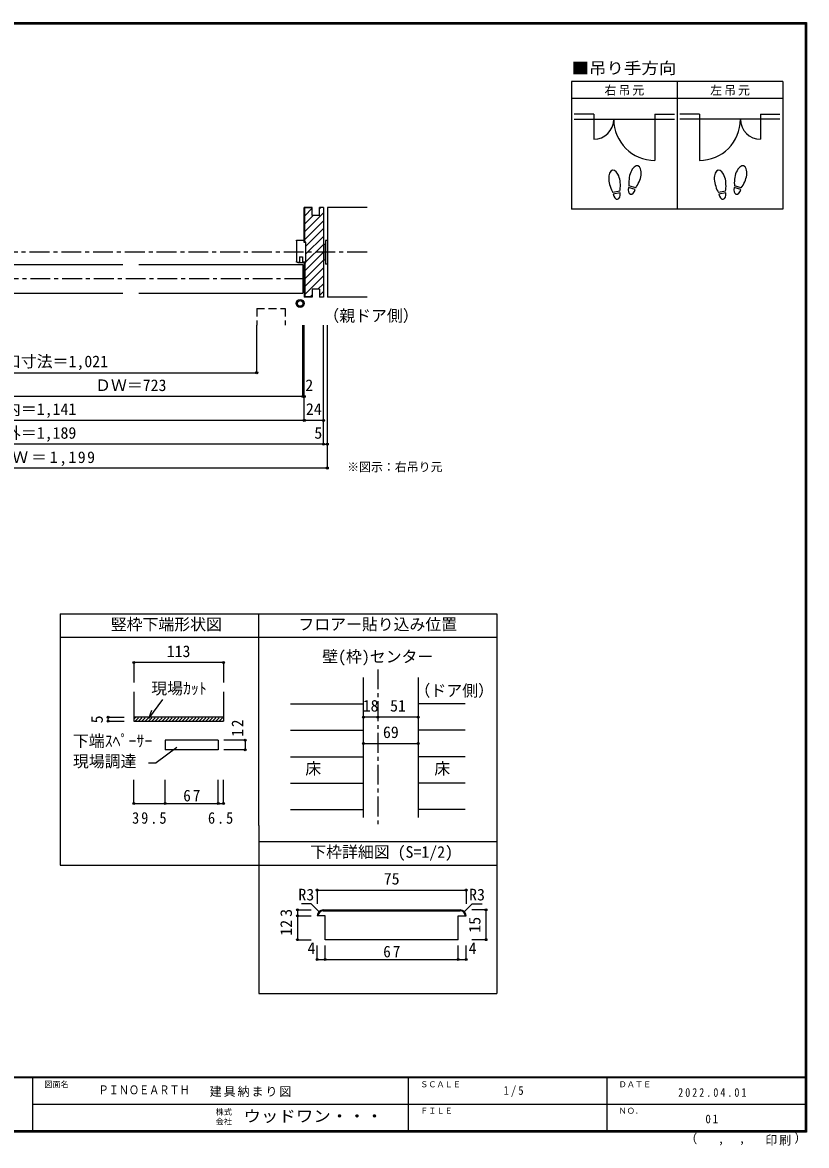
# Model space of a CAD drawing. Units: millimetres at full size, sheet at 1:5, with parts at other scales. Extents: x -973 to 977, y -718 to 696.
# Drawn here: x -11 to 977, y -718 to 696 of the extents above; entities that cross this region are included whole.
import ezdxf
from ezdxf.enums import TextEntityAlignment as Align

# ---------------------------------------------------------------- set-up
doc = ezdxf.new("R2010")
doc.units = ezdxf.units.MM
doc.header["$LTSCALE"] = 5
doc.header["$PDMODE"] = 32
doc.header["$PDSIZE"] = 2.5
for name, pattern in [('CHAIN1', [8, 5, -1, 1, -1]), ('DASHED1', [1.8, 1.2, -0.6]), ('DASHED2', [3, 2, -1])]:
    doc.linetypes.add(name, pattern=pattern)
for name, color, linetype in [('0-0_補助線', 7, 'Continuous'), ('0-1_通り芯', 4, 'CHAIN1'), ('0-3_仕上げ', 7, 'Continuous'), ('0-4_枠', 3, 'Continuous'), ('0-6_扉', 6, 'Continuous'), ('0-8_戸当', 3, 'Continuous'), ('0-A_文字', 3, 'Continuous'), ('0-B_寸法', 7, 'Continuous'), ('0-C_ハッチ', 4, 'DASHED1'), ('1-4_枠', 3, 'Continuous'), ('1-B_寸法', 7, 'Continuous'), ('F-0_補助線', 7, 'Continuous'), ('F-1_枠', 6, 'Continuous'), ('F-A_文字', 7, 'Continuous')]:
    doc.layers.add(name, color=color, linetype=linetype)
doc.styles.add('ＭＳ ゴシック', font='')
doc.styles.get('ＭＳ ゴシック').set_extended_font_data('MS Gothic')

# ---------------------------------------------------------------- blocks, each defined once
blk = doc.blocks.new('02')
at = {"layer": '0-0_補助線'}
for p, q in [((-4.998, -10.239), (-4.998, 14.761)), ((5.802, 17.761), (-3.198, 17.761)), ((6.802, 16.761), (6.802, -9.239)), ((-4.998, -10.239), (-0.698, -10.239)), ((2.702, -3.239), (2.702, -10.239)), ((5.802, -10.239), (2.702, -10.239)), ((5.002, -10.239), (4.402, -10.839))]:
    blk.add_line(p, q, dxfattribs=at)
for points in [[(-4.998, 14.761), (-3.198, 14.761), (-3.198, 17.761)], [(-3.469, -10.239), (-2.869, -10.839), (4.402, -10.839)], [(2.702, -3.239), (-0.698, -3.239), (-0.698, -10.239)]]:
    blk.add_lwpolyline(points, dxfattribs=at)
for centre, start, end in [((5.802, 16.761), 0, 90), ((5.802, -9.239), 270, 0)]:
    blk.add_arc(centre, 1, start, end, dxfattribs=at)

msp = doc.modelspace()

# ---------------------------------------------------------------- linework, layer by layer
at = {"layer": '0-0_補助線', "color": 3}
for p, q in [((344.153, 419.491), (344.153, 463)), ((354.153, 462.5), (344.653, 462.5)), ((344.653, 419.491), (344.653, 462.5)), ((368.153, 463), (363.153, 463)), ((363.153, 453), (363.153, 463)), ((368.153, 463), (368.153, 350)), ((346.154, 419.491), (344.153, 419.491)), ((346.154, 393.491), (346.154, 419.491)), ((344.153, 393.491), (346.154, 393.491)), ((344.153, 393.491), (344.153, 350)), ((344.653, 393.491), (344.653, 350.5)), ((363.153, 360), (363.153, 350)), ((354.153, 350), (344.153, 350)), ((354.153, 350.5), (344.653, 350.5)), ((368.153, 350), (363.153, 350)), ((242.307, -146.826), (242.307, -183.786))]:
    msp.add_line(p, q, dxfattribs=at)
at = {"layer": '0-0_補助線', "color": 4}
for p, q in [((344.653, 462.333), (344.82, 462.5)), ((344.653, 452.434), (354.153, 461.934)), ((344.653, 432.635), (368.153, 456.135)), ((344.653, 442.534), (355.119, 453)), ((363.153, 461.034), (365.119, 463)), ((344.653, 422.735), (368.153, 446.235)), ((346.154, 414.337), (368.153, 436.336)), ((346.154, 404.437), (368.153, 426.436)), ((346.154, 394.538), (368.153, 416.537)), ((344.653, 383.137), (368.153, 406.637)), ((344.653, 373.238), (368.153, 396.738)), ((344.653, 363.338), (368.153, 386.838)), ((344.653, 353.439), (368.153, 376.939)), ((361.114, 360), (368.153, 367.039)), ((363.153, 352.14), (368.153, 357.14)), ((351.614, 350.5), (354.153, 353.039)), ((242.307, -109.894), (242.307, -134.894)), ((269.697, -207.695), (242.615, -207.695)), ((269.697, -207.695), (269.697, -219.695)), ((269.697, -219.695), (242.615, -219.695)), ((129.307, -287.343), (129.307, -257.335)), ((168.807, -287.343), (168.807, -257.335)), ((235.807, -287.343), (235.807, -257.335)), ((242.307, -287.343), (242.307, -257.335)), ((129.307, -287.343), (168.807, -287.343)), ((168.807, -287.343), (235.807, -287.343)), ((235.807, -287.343), (242.307, -287.343))]:
    msp.add_line(p, q, dxfattribs=at)
at = {"layer": '0-0_補助線'}
for p, q in [((373.153, 463), (373.153, 350)), ((368.653, 415.5), (368.153, 415.5)), ((368.653, 416.5), (368.653, 396.5)), ((370.653, 416.5), (368.653, 416.5)), ((373.153, 421.5), (370.653, 421.5)), ((370.653, 421.5), (370.653, 391.5)), ((373.153, 421.5), (373.153, 391.5)), ((368.653, 397.5), (368.153, 397.5)), ((370.653, 396.5), (368.653, 396.5)), ((373.153, 391.5), (370.653, 391.5)), ((168.807, -207.695), (168.807, -219.695)), ((235.807, -207.695), (168.807, -207.695)), ((235.807, -207.695), (235.807, -219.695)), ((183.462, -216.9), (157.662, -236.25)), ((235.807, -219.695), (168.807, -219.695)), ((147.817, -236.25), (157.662, -236.25))]:
    msp.add_line(p, q, dxfattribs=at)
at = {"layer": '0-0_補助線', "color": 3}
for points in [[(363.153, 453), (354.153, 453), (354.153, 463), (344.153, 463)], [(363.153, 360), (354.153, 360), (354.153, 350)], [(129.307, -146.826), (129.307, -183.786), (242.307, -183.786)]]:
    msp.add_lwpolyline(points, dxfattribs=at)
at = {"layer": '0-0_補助線', "color": 4}
msp.add_lwpolyline([(242.307, -109.894), (129.307, -109.894), (129.307, -134.894)], dxfattribs=at)
at = {"layer": '0-0_補助線'}
for radius in [5, 3.5]:
    msp.add_circle((338.861, 342.158), radius, dxfattribs=at)
for p in [(129.307, -109.894), (242.307, -109.894), (269.697, -207.695), (269.697, -219.695), (129.307, -287.343), (168.807, -287.343), (235.807, -287.343), (242.307, -287.343)]:
    msp.add_point(p, dxfattribs=at)
at = {"layer": '0-1_通り芯'}
for p, q in [((423.153, 406.5), (-419.847, 406.5)), ((344.153, 373), (-340.847, 373)), ((436.653, -118.5), (436.653, -315.007))]:
    msp.add_line(p, q, dxfattribs=at)
at = {"layer": '0-3_仕上げ'}
for p, q in [((423.153, 463), (373.153, 463)), ((423.153, 350), (373.153, 350))]:
    msp.add_line(p, q, dxfattribs=at)
at = {"layer": '0-3_仕上げ', "color": 4}
for p, q in [((326.653, -161.801), (418.653, -161.801)), ((546.653, -161.801), (487.653, -161.801)), ((326.653, -195.103), (418.653, -195.103)), ((546.653, -195.103), (487.653, -195.103)), ((326.653, -228.404), (418.653, -228.404)), ((546.653, -228.404), (487.653, -228.404)), ((326.653, -261.706), (418.653, -261.706)), ((546.653, -261.706), (487.653, -261.706)), ((326.653, -295.007), (418.653, -295.007)), ((546.653, -295.007), (487.653, -295.007))]:
    msp.add_line(p, q, dxfattribs=at)
at = {"layer": '0-4_枠'}
for p, q in [((418.653, -305.007), (418.653, -128.5)), ((487.653, -128.5), (487.653, -305.007)), ((242.307, -178.786), (129.307, -178.786))]:
    msp.add_line(p, q, dxfattribs=at)
at = {"layer": '0-6_扉'}
for p, q in [((-90.884, 391), (115.635, 391)), ((135.635, 391), (342.153, 391)), ((342.153, 391), (342.153, 355)), ((-90.884, 355), (115.635, 355)), ((135.635, 355), (342.153, 355))]:
    msp.add_line(p, q, dxfattribs=at)
at = {"layer": '0-6_扉', "linetype": 'DASHED2'}
msp.add_line((284.158, 335.71), (284.158, 314.986), dxfattribs=at)
msp.add_lwpolyline([(284.158, 335.71), (320.158, 335.71), (320.158, 314.986)], dxfattribs=at)
at = {"layer": '0-8_戸当', "color": 2}
for p, q in [((708.639, 580.308), (684.139, 580.308)), ((708.639, 580.308), (708.639, 548.808)), ((785.639, 580.308), (810.139, 580.308)), ((785.639, 580.308), (785.639, 522.208)), ((841.639, 580.308), (817.139, 580.308)), ((841.639, 580.308), (841.639, 522.208)), ((918.639, 580.308), (943.139, 580.308)), ((918.639, 580.308), (918.639, 548.808)), ((684.139, 574.008), (810.139, 574.008)), ((943.139, 574.008), (817.139, 574.008))]:
    msp.add_line(p, q, dxfattribs=at)
at = {"layer": '0-8_戸当'}
for p, q in [((741.457, 483.378), (732.811, 481.853)), ((741.822, 481.31), (733.175, 479.785)), ((760.924, 485.706), (752.444, 487.978)), ((761.468, 487.735), (752.987, 490.007)), ((874.457, 483.378), (865.811, 481.853)), ((874.822, 481.31), (866.175, 479.785)), ((893.924, 485.706), (885.444, 487.978)), ((894.468, 487.735), (885.987, 490.007))]:
    msp.add_line(p, q, dxfattribs=at)
at = {"layer": '0-8_戸当', "color": 2}
for centre, radius, start, end in [((708.639, 574.008), 25.2, 270, 0), ((785.639, 574.008), 51.8, 180, 270), ((841.639, 574.008), 51.8, 270, 0), ((918.639, 574.008), 25.2, 180, 270)]:
    msp.add_arc(centre, radius, start, end, dxfattribs=at)
at = {"layer": '0-8_戸当'}
for centre, major_axis, ratio, start_param, end_param in [((734.795, 495.877), (-2.445, 13.867), 0.5, 4.34059143, 8.22577918), ((760.713, 501.878), (3.644, 13.601), 0.5, 4.34059143, 8.22577918), ((867.795, 495.877), (-2.445, 13.867), 0.5, 4.34059143, 8.22577918), ((893.713, 501.878), (3.644, 13.601), 0.5, 4.34059143, 8.22577918), ((760.609, 501.489), (4.416, 16.48), 0.4, 1.85063327, 2.44287679), ((760.609, 501.489), (4.416, 16.48), 0.4, 3.84030852, 4.43255203), ((893.609, 501.489), (4.416, 16.48), 0.4, 1.85063327, 2.44287679), ((893.609, 501.489), (4.416, 16.48), 0.4, 3.84030852, 4.43255203), ((734.865, 495.481), (-2.963, 16.802), 0.4, 1.85063327, 2.44287679), ((737.498, 480.548), (-1.27, 7.205), 0.6, 1.57079633, 4.71238898), ((734.865, 495.481), (-2.963, 16.802), 0.4, 3.84030852, 4.43255203), ((756.684, 486.842), (1.894, 7.067), 0.6, 1.57079633, 4.71238898), ((867.865, 495.481), (-2.963, 16.802), 0.4, 1.85063327, 2.44287679), ((870.498, 480.548), (-1.27, 7.205), 0.6, 1.57079633, 4.71238898), ((867.865, 495.481), (-2.963, 16.802), 0.4, 3.84030852, 4.43255203), ((889.684, 486.842), (1.894, 7.067), 0.6, 1.57079633, 4.71238898)]:
    msp.add_ellipse(centre, major_axis=major_axis, ratio=ratio, start_param=start_param, end_param=end_param, dxfattribs=at)
at = {"layer": '0-A_文字'}
for p, q in [((680.639, 621.667), (680.639, 460.667)), ((946.639, 621.667), (680.639, 621.667)), ((813.639, 621.667), (813.639, 460.667)), ((680.639, 600.667), (946.639, 600.667)), ((36.653, -48.5), (586.653, -48.5)), ((286.653, -315.095), (286.653, -48.5)), ((586.653, -48.5), (586.653, -526.5)), ((586.653, -78.5), (36.653, -78.5)), ((286.653, -335.007), (586.653, -335.007))]:
    msp.add_line(p, q, dxfattribs=at)
at = {"layer": '0-A_文字', "color": 7}
for q in [(165.756, -156.173), (152.189, -169.818)]:
    msp.add_line((148.442, -180.125), q, dxfattribs=at)
at = {"layer": '0-A_文字'}
for points in [[(946.639, 621.667), (946.639, 460.667), (680.639, 460.667)], [(36.653, -48.5), (36.653, -365.007), (586.653, -365.007)], [(286.653, -315.095), (286.653, -526.5), (586.653, -526.5)]]:
    msp.add_lwpolyline(points, dxfattribs=at)
at = {"layer": '0-B_寸法', "color": 4}
for p, q in [((284.158, 254.986), (284.158, 314.986)), ((342.153, 224.986), (342.153, 314.986)), ((344.153, 194.986), (344.153, 314.986)), ((368.153, 164.986), (368.153, 314.986)), ((368.153, 164.986), (368.153, 314.986)), ((373.129, 164.986), (373.129, 314.986)), ((-279.852, 254.986), (284.158, 254.986)), ((344.153, 224.986), (-340.847, 224.986)), ((368.153, 194.986), (-364.847, 194.986)), ((368.153, 164.986), (-364.847, 164.986)), ((368.153, 164.986), (373.129, 164.986)), ((373.129, 134.986), (373.129, 164.986)), ((373.129, 134.986), (-369.823, 134.986)), ((97.249, -178.786), (117.249, -178.786)), ((97.249, -183.786), (97.249, -178.786)), ((487.653, -178.452), (418.653, -178.452)), ((97.249, -183.786), (117.249, -183.786)), ((418.653, -211.753), (487.653, -211.753))]:
    msp.add_line(p, q, dxfattribs=at)
at = {"layer": '0-B_寸法'}
for p in [(284.158, 254.986), (342.153, 224.986), (344.153, 224.986), (344.153, 194.986), (368.153, 194.986), (368.153, 164.986), (368.153, 164.986), (373.129, 164.986), (373.129, 134.986), (97.249, -178.786), (97.249, -183.786), (418.653, -178.452), (436.653, -178.452), (487.653, -178.452), (418.653, -211.753), (487.653, -211.753)]:
    msp.add_point(p, dxfattribs=at)
at = {"layer": '0-C_ハッチ'}
for p, q in [((129.307, -181.233), (131.754, -178.786)), ((130.996, -183.786), (135.996, -178.786)), ((135.239, -183.786), (140.239, -178.786)), ((139.482, -183.786), (144.482, -178.786)), ((143.724, -183.786), (148.724, -178.786)), ((147.967, -183.786), (152.967, -178.786)), ((152.21, -183.786), (157.21, -178.786)), ((156.452, -183.786), (161.452, -178.786)), ((160.695, -183.786), (165.695, -178.786)), ((164.937, -183.786), (169.937, -178.786)), ((169.18, -183.786), (174.18, -178.786)), ((173.423, -183.786), (178.423, -178.786)), ((177.665, -183.786), (182.665, -178.786)), ((181.908, -183.786), (186.908, -178.786)), ((186.151, -183.786), (191.151, -178.786)), ((190.393, -183.786), (195.393, -178.786)), ((194.636, -183.786), (199.636, -178.786)), ((198.879, -183.786), (203.879, -178.786)), ((203.121, -183.786), (208.121, -178.786)), ((207.364, -183.786), (212.364, -178.786)), ((211.607, -183.786), (216.607, -178.786)), ((215.849, -183.786), (220.849, -178.786)), ((220.092, -183.786), (225.092, -178.786)), ((224.334, -183.786), (229.334, -178.786)), ((228.577, -183.786), (233.577, -178.786)), ((232.82, -183.786), (237.82, -178.786)), ((237.062, -183.786), (242.062, -178.786)), ((241.305, -183.786), (242.307, -182.784))]:
    msp.add_line(p, q, dxfattribs=at)
at = {"layer": '1-4_枠'}
for p, q in [((367.915, -421.188), (540.415, -421.188)), ((367.915, -422.438), (540.415, -422.438)), ((370.415, -428.688), (360.415, -428.688)), ((370.415, -458.688), (370.415, -428.688)), ((537.915, -428.688), (547.915, -428.688)), ((537.915, -458.688), (537.915, -428.688)), ((537.915, -458.688), (370.415, -458.688))]:
    msp.add_line(p, q, dxfattribs=at)
for centre, radius, start, end in [((367.915, -428.688), 7.5, 90, 180), ((367.915, -428.688), 6.25, 90, 180), ((540.415, -428.688), 7.5, 0, 90), ((540.415, -428.688), 6.25, 0, 90)]:
    msp.add_arc(centre, radius, start, end, dxfattribs=at)
at = {"layer": '1-B_寸法', "color": 4}
for p, q in [((360.415, -396.188), (360.415, -413.688)), ((360.415, -396.188), (547.915, -396.188)), ((547.915, -396.188), (547.915, -413.688)), ((335.415, -421.188), (352.915, -421.188)), ((352.915, -413.688), (340.415, -413.688)), ((362.612, -423.385), (352.915, -413.688)), ((545.719, -423.385), (555.415, -413.688)), ((572.915, -421.188), (555.202, -421.188)), ((555.415, -413.688), (567.915, -413.688)), ((572.915, -421.188), (572.915, -458.688)), ((335.415, -428.688), (352.915, -428.688)), ((360.415, -483.688), (360.415, -466.188)), ((370.415, -483.688), (370.415, -466.188)), ((537.915, -483.688), (537.915, -466.188)), ((547.915, -483.688), (547.915, -466.188)), ((572.915, -458.688), (555.202, -458.688)), ((360.415, -483.688), (547.915, -483.688))]:
    msp.add_line(p, q, dxfattribs=at)
msp.add_lwpolyline([(335.415, -421.188), (335.415, -458.688), (352.915, -458.688)], dxfattribs=at)
at = {"layer": '1-B_寸法'}
for p in [(360.415, -396.188), (547.915, -396.188), (335.415, -421.188), (572.915, -421.188), (335.415, -428.688), (335.415, -458.688), (572.915, -458.688), (360.415, -483.688), (370.415, -483.688), (537.915, -483.688), (547.915, -483.688)]:
    msp.add_point(p, dxfattribs=at)
at = {"layer": 'F-1_枠'}
for p, q in [((-973.347, 695.833), (976.653, 695.833)), ((-973.347, 695), (976.653, 695)), ((-973.347, 694.167), (976.653, 694.167)), ((974.986, 695.833), (974.986, -700.833)), ((975.82, 695.833), (975.82, -700.833)), ((976.653, 695.833), (976.653, -700.833)), ((976.653, -631.667), (-973.347, -631.667)), ((976.653, -632.5), (-973.347, -632.5)), ((1.653, -632.5), (1.653, -699.167)), ((474.986, -632.5), (474.986, -699.167)), ((724.986, -632.5), (724.986, -699.167)), ((1.653, -665.833), (974.986, -665.834)), ((976.653, -699.167), (-973.347, -699.167)), ((976.653, -700), (-973.347, -700)), ((976.653, -700.833), (-973.347, -700.833))]:
    msp.add_line(p, q, dxfattribs=at)

# ---------------------------------------------------------------- block references
at = {"layer": '0-0_補助線', "xscale": -1}
msp.add_blockref('02', (340.955, 404.23), dxfattribs=at)

# ---------------------------------------------------------------- texts
at = {"layer": '0-0_補助線', "style": 'ＭＳ ゴシック'}
for s, p in [('113', (170.807, -107.394)), ('下端ｽﾍﾟｰｻｰ', (52.726, -220.298)), ('現場調達', (52.726, -245.893))]:
    msp.add_text(s, height=14.66, dxfattribs=at).set_placement(p, align=Align.BOTTOM_LEFT)
at = {"layer": '0-0_補助線', "insert": (267.197, -203.122), "char_height": 14.66, "attachment_point": 7, "rotation": 90, "style": 'ＭＳ ゴシック'}
msp.add_mtext('\\T1.27;\\W0.95;12', dxfattribs=at)
at = {"layer": '0-0_補助線', "char_height": 14.66, "attachment_point": 7, "style": 'ＭＳ ゴシック'}
for s, insert in [('\\T1.27;\\W0.95;67', (191.682, -284.843)), ('\\T1.28;\\W0.9;39.5', (127.182, -312.969)), ('\\T1.27;\\W0.9;6.5', (222.807, -312.969))]:
    msp.add_mtext(s, dxfattribs=dict(at, insert=insert))
at = {"layer": '0-A_文字', "color": 7, "style": 'ＭＳ ゴシック', "width": 1.1}
msp.add_text('■吊り手方向', height=14.66, dxfattribs=at).set_placement((680.639, 626.667), align=Align.BOTTOM_LEFT)
at = {"layer": '0-A_文字', "color": 7, "style": 'ＭＳ ゴシック'}
for s, height, p in [('（親ドア側）', 14.66, (368.153, 314.986)), ('※図示：右吊り元', 11, (398.072, 127.43)), ('竪枠下端形状図', 14.66, (100.367, -73.5)), ('フロアー貼り込み位置', 14.66, (336.653, -73.5)), ('壁(枠)センター', 14.66, (366.653, -114.091)), ('現場ｶｯﾄ', 14.66, (151.375, -154.147)), ('（ドア側）', 14.66, (482.944, -156.835)), ('床', 14.66, (345.403, -255.055)), ('床', 14.66, (507.903, -255.055)), ('下枠詳細図 (S=1/2)', 14.66, (351.653, -360.007))]:
    msp.add_text(s, height=height, dxfattribs=at).set_placement(p, align=Align.BOTTOM_LEFT)
at = {"layer": '0-A_文字', "color": 7, "char_height": 11, "attachment_point": 7, "style": 'ＭＳ ゴシック'}
for s, insert in [('\\T1.17;右吊元', (722.139, 603.667)), ('\\T1.17;左吊元', (855.262, 603.667))]:
    msp.add_mtext(s, dxfattribs=dict(at, insert=insert))
at = {"layer": '0-B_寸法', "style": 'ＭＳ ゴシック'}
for s, p in [('有効開口寸法＝1,021', (-92.847, 257.486)), ('ＤＷ＝723', (80.635, 227.486)), ('2', (345.372, 227.486)), ('枠内＝1,141', (-52.847, 197.486)), ('24', (346.153, 197.486)), ('枠外＝1,189', (-52.847, 167.486)), ('5', (356.742, 167.486)), ('18', (417.653, -175.952)), ('51', (452.153, -175.952)), ('69', (443.153, -209.253))]:
    msp.add_text(s, height=14.66, dxfattribs=at).set_placement(p, align=Align.BOTTOM_LEFT)
msp.add_text('5', height=14.66, rotation=90, dxfattribs=at).set_placement((94.749, -186.38), align=Align.BOTTOM_LEFT)
at = {"layer": '0-B_寸法', "insert": (-70.847, 137.486), "char_height": 14.66, "attachment_point": 7, "style": 'ＭＳ ゴシック'}
msp.add_mtext('\\T1.18;ＲＯＷ＝1,199', dxfattribs=at)
at = {"layer": '1-B_寸法', "style": 'ＭＳ ゴシック'}
for s, p in [('75', (444.165, -393.688)), ('R3', (336.665, -413.688)), ('R3', (551.665, -413.688)), ('4', (348.128, -481.188)), ('4', (551.103, -481.188))]:
    msp.add_text(s, height=14.66, dxfattribs=at).set_placement(p, align=Align.BOTTOM_LEFT)
for s, p in [('3', (332.915, -429.938)), ('12', (332.915, -453.688)), ('15', (570.415, -449.938))]:
    msp.add_text(s, height=14.66, rotation=90, dxfattribs=at).set_placement(p, align=Align.BOTTOM_LEFT)
at = {"layer": '1-B_寸法', "insert": (443.54, -481.188), "char_height": 14.66, "attachment_point": 7, "style": 'ＭＳ ゴシック'}
msp.add_mtext('\\T1.27;\\W0.95;67', dxfattribs=at)
at = {"layer": 'F-0_補助線', "style": 'ＭＳ ゴシック', "width": 0.85}
msp.add_text('ＰＩＮＯＥＡＲＴＨ', height=11, dxfattribs=at).set_placement((84.986, -656.667), align=Align.BOTTOM_LEFT)
at = {"layer": 'F-0_補助線', "insert": (224.986, -656.667), "char_height": 11, "attachment_point": 7, "style": 'ＭＳ ゴシック'}
msp.add_mtext('\\T1.17;建具納まり図', dxfattribs=at)
at = {"layer": 'F-A_文字', "style": 'ＭＳ ゴシック'}
for s, height, p in [('図面名', 7.331, (16.653, -646.667)), ('ＳＣＡＬＥ', 7.331, (489.986, -646.667)), ('ＤＡＴＥ', 7.331, (739.986, -646.667)), ('株式', 7.331, (232.486, -681.5)), ('ＦＩＬＥ', 7.331, (489.986, -680)), ('ＮＯ．', 7.331, (739.986, -680.001)), ('会社', 7.331, (232.486, -693.5)), ('（', 11, (823.992, -718.052)), ('）', 11, (961.387, -717.355)), (',', 11, (865.199, -718.052)), (',', 11, (891.686, -717.588))]:
    msp.add_text(s, height=height, dxfattribs=at).set_placement(p, align=Align.BOTTOM_LEFT)
at = {"layer": 'F-A_文字', "style": 'ＭＳ ゴシック', "width": 1.1}
msp.add_text('ウッドワン・・・', height=14.66, dxfattribs=at).set_placement((267.486, -692.5), align=Align.BOTTOM_LEFT)
at = {"layer": 'F-A_文字', "char_height": 11, "attachment_point": 7, "style": 'ＭＳ ゴシック'}
for s, insert in [('\\T1.38;\\W0.9;1/5', (594.986, -656.667)), ('\\T1.39;\\W0.85;2022.04.01', (814.986, -656.667)), ('\\T1.36;\\W0.9;01', (849.361, -690.001)), ('\\T1.17;印刷', (924.678, -717.82))]:
    msp.add_mtext(s, dxfattribs=dict(at, insert=insert))

doc.saveas('drawing.dxf')
